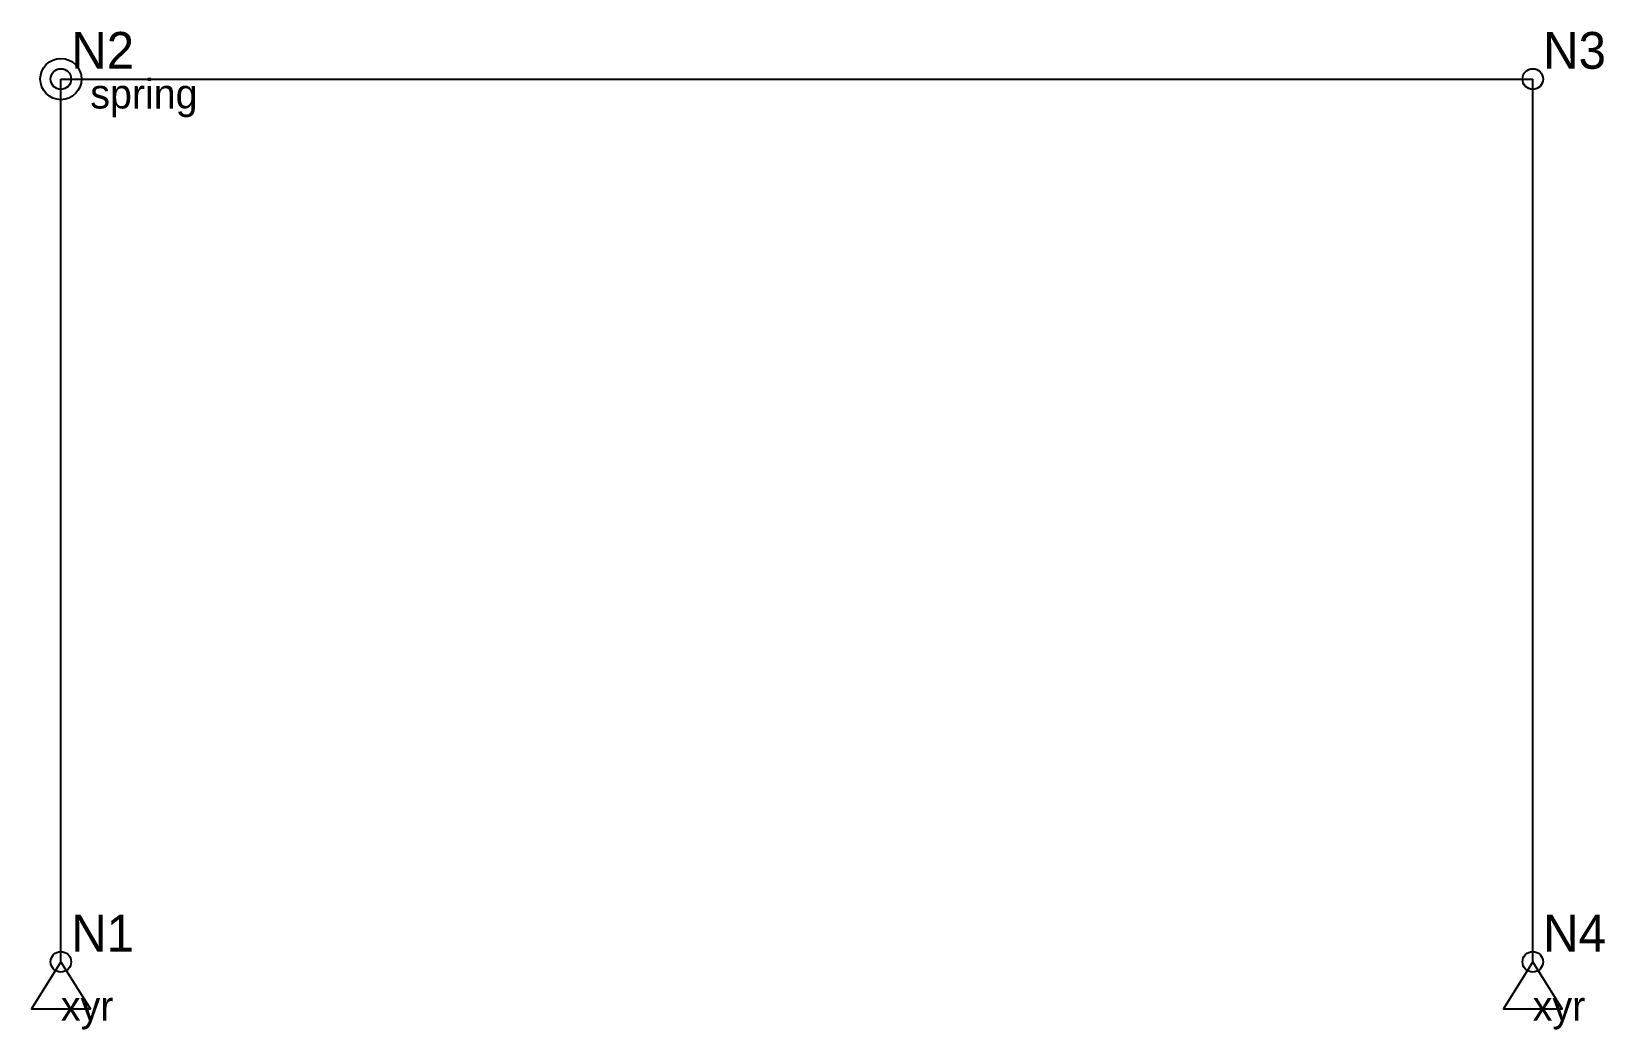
# Model space of a CAD drawing. Header units: metres. Extents: x -100 to 5244, y -230 to 3162.
import ezdxf

# ---------------------------------------------------------------- set-up
doc = ezdxf.new("R2010")
doc.units = ezdxf.units.M
for name, color, linetype in [('LABELS', 2, 'Continuous'), ('NODES', 7, 'Continuous'), ('SEC_Beam', 5, 'Continuous'), ('SEC_Col', 3, 'Continuous'), ('SPRINGS', 3, 'Continuous'), ('SUPPORTS', 1, 'Continuous')]:
    doc.layers.add(name, color=color, linetype=linetype)

msp = doc.modelspace()

# ---------------------------------------------------------------- linework, layer by layer
at = {"layer": 'NODES'}
for centre in [(0, 3000), (5000, 3000), (0, 0), (5000, 0)]:
    msp.add_circle(centre, 35, dxfattribs=at)
at = {"layer": 'SEC_Beam'}
msp.add_line((0, 3000), (5000, 3000), dxfattribs=at)
at = {"layer": 'SEC_Col'}
for p, q in [((0, 0), (0, 3000)), ((5000, 0), (5000, 3000))]:
    msp.add_line(p, q, dxfattribs=at)
at = {"layer": 'SPRINGS'}
msp.add_circle((0, 3000), 70, dxfattribs=at)
at = {"layer": 'SUPPORTS'}
for points in [[(0, 0), (-100, -160), (100, -160)], [(5000, 0), (4900, -160), (5100, -160)]]:
    msp.add_lwpolyline(points, close=True, dxfattribs=at)

# ---------------------------------------------------------------- texts
at = {"layer": 'LABELS'}
for s, p in [('N2', (35, 3035)), ('N3', (5035, 3035)), ('N1', (35, 35)), ('N4', (5035, 35))]:
    msp.add_text(s, height=125, dxfattribs=at).set_placement(p)
at = {"layer": 'SPRINGS'}
msp.add_text('spring', height=100, dxfattribs=at).set_placement((100, 2900))
at = {"layer": 'SUPPORTS'}
for p in [(0, -200), (5000, -200)]:
    msp.add_text('xyr', height=100, dxfattribs=at).set_placement(p)

doc.saveas('drawing.dxf')
